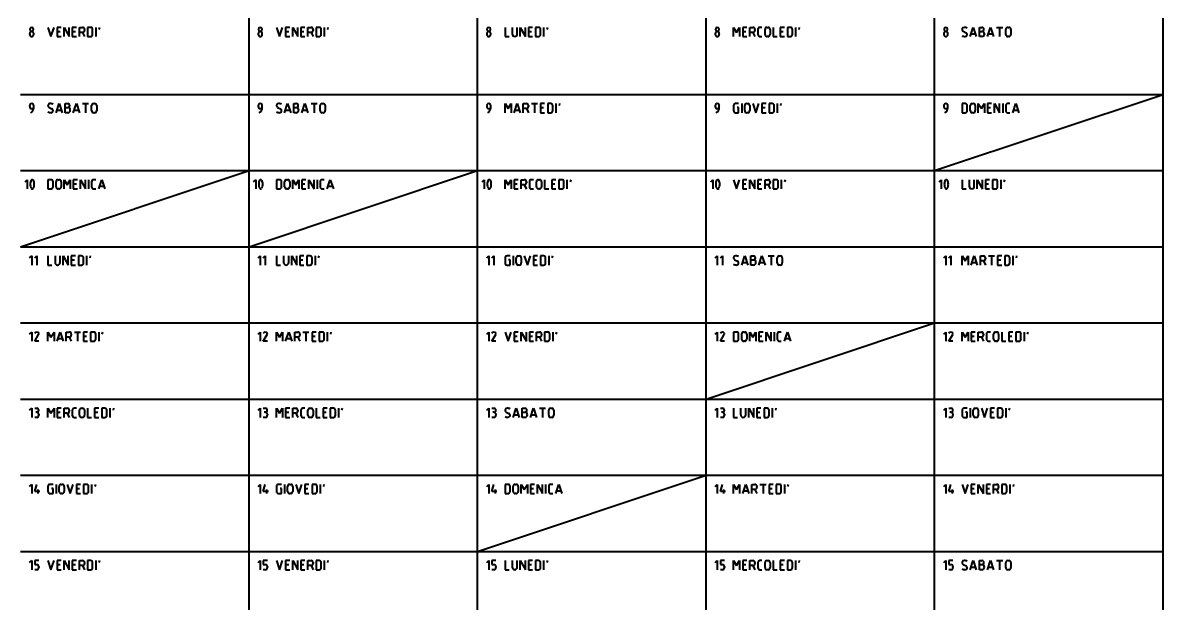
# Model space of a CAD drawing. Header units: millimetres. Extents: x 0 to 750, y -760 to 40.
# Drawn here: x 375.7 to 750, y -352 to -161.5 of the extents above; entities that cross this region are included whole.
import ezdxf

# ---------------------------------------------------------------- set-up
doc = ezdxf.new("R2010")
doc.units = ezdxf.units.MM
doc.layers.get('0').update_dxf_attribs({"lineweight": 40, "true_color": 0xffffff})

msp = doc.modelspace()

# ---------------------------------------------------------------- linework, layer by layer
for p, q in [((450, -185), (450, -160)), ((525, -185), (525, -160)), ((600, -185), (600, -160)), ((675, -185), (675, -160)), ((750, -185), (750, -160)), ((378.08, -163.58), (378.08, -163.75)), ((379.25, -163.75), (379.25, -163.58)), ((384, -163), (385, -166)), ((385, -166), (386, -163)), ((388.33, -163), (387, -163)), ((387, -163), (387, -166)), ((387, -164.33), (388, -164.33)), ((389.33, -166), (389.33, -163)), ((389.33, -163), (391, -166)), ((391, -166), (391, -163)), ((393.33, -163), (392, -163)), ((392, -163), (392, -166)), ((392, -164.33), (393, -164.33)), ((394.33, -166), (394.33, -163)), ((394.33, -163), (395.33, -163)), ((395.33, -164.67), (394.33, -164.67)), ((395.33, -164.67), (396, -166)), ((396, -163.67), (396, -164)), ((398, -163), (397, -163)), ((397, -163), (397, -166)), ((398.67, -165.33), (398.67, -163.67)), ((399.67, -163), (399.67, -166)), ((400.83, -163.67), (401, -163)), ((453.08, -163.58), (453.08, -163.75)), ((454.25, -163.75), (454.25, -163.58)), ((459, -163), (460, -166)), ((460, -166), (461, -163)), ((463.33, -163), (462, -163)), ((462, -163), (462, -166)), ((462, -164.33), (463, -164.33)), ((464.33, -166), (464.33, -163)), ((464.33, -163), (466, -166)), ((466, -166), (466, -163)), ((468.33, -163), (467, -163)), ((467, -163), (467, -166)), ((467, -164.33), (468, -164.33)), ((469.33, -166), (469.33, -163)), ((469.33, -163), (470.33, -163)), ((470.33, -164.67), (469.33, -164.67)), ((470.33, -164.67), (471, -166)), ((471, -163.67), (471, -164)), ((473, -163), (472, -163)), ((472, -163), (472, -166)), ((473.67, -165.33), (473.67, -163.67)), ((474.67, -163), (474.67, -166)), ((475.83, -163.67), (476, -163)), ((528.08, -163.58), (528.08, -163.75)), ((529.25, -163.75), (529.25, -163.58)), ((534, -163), (534, -166)), ((536.33, -163), (536.33, -165.17)), ((538, -165.17), (538, -163)), ((539, -166), (539, -163)), ((539, -163), (540.67, -166)), ((540.67, -166), (540.67, -163)), ((543, -163), (541.67, -163)), ((541.67, -163), (541.67, -166)), ((541.67, -164.33), (542.67, -164.33)), ((545, -163), (544, -163)), ((544, -163), (544, -166)), ((545.67, -165.33), (545.67, -163.67)), ((546.67, -163), (546.67, -166)), ((547.83, -163.67), (548, -163)), ((603.08, -163.58), (603.08, -163.75)), ((604.25, -163.75), (604.25, -163.58)), ((609, -166), (609, -163)), ((609, -163), (610, -164.67)), ((610, -164.67), (611, -163)), ((611, -163), (611, -166)), ((613.33, -163), (612, -163)), ((612, -163), (612, -166)), ((612, -164.33), (613, -164.33)), ((614.33, -166), (614.33, -163)), ((614.33, -163), (615.33, -163)), ((615.33, -164.67), (614.33, -164.67)), ((615.33, -164.67), (616, -166)), ((616, -163.67), (616, -164)), ((617, -163.67), (617, -165.33)), ((618.33, -163), (617.67, -163)), ((619.33, -165.33), (619.33, -163.67)), ((620, -163), (620.33, -163)), ((621, -163.67), (621, -165.33)), ((622, -163), (622, -166)), ((625.67, -163), (624.33, -163)), ((624.33, -163), (624.33, -166)), ((624.33, -164.33), (625.33, -164.33)), ((627.67, -163), (626.67, -163)), ((626.67, -163), (626.67, -166)), ((628.33, -165.33), (628.33, -163.67)), ((629.33, -163), (629.33, -166)), ((630.5, -163.67), (630.67, -163)), ((678.08, -163.58), (678.08, -163.75)), ((679.25, -163.75), (679.25, -163.58)), ((684.36, -164.26), (685.3, -164.74)), ((686.67, -166), (687.67, -163)), ((687.67, -163), (688.67, -166)), ((689.67, -166), (689.67, -163)), ((689.67, -163), (690.5, -163)), ((689.67, -164.33), (690.53, -164.33)), ((692.33, -166), (693.33, -163)), ((693.33, -163), (694.33, -166)), ((695.33, -163), (697.33, -163)), ((696.33, -163), (696.33, -166)), ((698.33, -165.33), (698.33, -163.67)), ((699, -163), (699.33, -163)), ((700, -163.67), (700, -165.33)), ((378, -165), (378, -165.33)), ((379.33, -165.33), (379.33, -165)), ((387, -166), (388.33, -166)), ((392, -166), (393.33, -166)), ((397, -166), (398, -166)), ((453, -165), (453, -165.33)), ((454.33, -165.33), (454.33, -165)), ((462, -166), (463.33, -166)), ((467, -166), (468.33, -166)), ((472, -166), (473, -166)), ((528, -165), (528, -165.33)), ((529.33, -165.33), (529.33, -165)), ((534, -166), (535.33, -166)), ((541.67, -166), (543, -166)), ((544, -166), (545, -166)), ((603, -165), (603, -165.33)), ((604.33, -165.33), (604.33, -165)), ((612, -166), (613.33, -166)), ((617.67, -166), (618.33, -166)), ((620.33, -166), (620, -166)), ((622, -166), (623.33, -166)), ((624.33, -166), (625.67, -166)), ((626.67, -166), (627.67, -166)), ((678, -165), (678, -165.33)), ((679.33, -165.33), (679.33, -165)), ((686.94, -165.17), (688.39, -165.17)), ((690.53, -166), (689.67, -166)), ((691.33, -165.13), (691.33, -165.2)), ((692.61, -165.17), (694.06, -165.17)), ((699.33, -166), (699, -166)), ((375, -185), (450, -185)), ((450, -185), (525, -185)), ((450, -210), (450, -185)), ((525, -185), (600, -185)), ((525, -210), (525, -185)), ((600, -185), (675, -185)), ((600, -210), (600, -185)), ((675, -185), (750, -185)), ((675, -210), (675, -185)), ((675, -210), (750, -185)), ((750, -210), (750, -185)), ((378, -188.67), (378, -189)), ((378.67, -189.67), (379.29, -189.67)), ((379.33, -189.27), (379.33, -188.67)), ((384.36, -189.26), (385.3, -189.74)), ((386.67, -191), (387.67, -188)), ((386.94, -190.17), (388.39, -190.17)), ((387.67, -188), (388.67, -191)), ((389.67, -191), (389.67, -188)), ((389.67, -188), (390.5, -188)), ((389.67, -189.33), (390.53, -189.33)), ((391.33, -190.13), (391.33, -190.2)), ((392.33, -191), (393.33, -188)), ((392.61, -190.17), (394.06, -190.17)), ((393.33, -188), (394.33, -191)), ((395.33, -188), (397.33, -188)), ((396.33, -188), (396.33, -191)), ((398.33, -190.33), (398.33, -188.67)), ((399, -188), (399.33, -188)), ((400, -188.67), (400, -190.33)), ((453, -188.67), (453, -189)), ((453.67, -189.67), (454.29, -189.67)), ((454.33, -189.27), (454.33, -188.67)), ((459.36, -189.26), (460.3, -189.74)), ((461.67, -191), (462.67, -188)), ((461.94, -190.17), (463.39, -190.17)), ((462.67, -188), (463.67, -191)), ((464.67, -191), (464.67, -188)), ((464.67, -188), (465.5, -188)), ((464.67, -189.33), (465.53, -189.33)), ((466.33, -190.13), (466.33, -190.2)), ((467.33, -191), (468.33, -188)), ((467.61, -190.17), (469.06, -190.17)), ((468.33, -188), (469.33, -191)), ((470.33, -188), (472.33, -188)), ((471.33, -188), (471.33, -191)), ((473.33, -190.33), (473.33, -188.67)), ((474, -188), (474.33, -188)), ((475, -188.67), (475, -190.33)), ((528, -188.67), (528, -189)), ((528.67, -189.67), (529.29, -189.67)), ((529.33, -189.27), (529.33, -188.67)), ((534, -191), (534, -188)), ((534, -188), (535, -189.67)), ((535, -189.67), (536, -188)), ((536, -188), (536, -191)), ((537, -191), (538, -188)), ((537.28, -190.17), (538.72, -190.17)), ((538, -188), (539, -191)), ((540, -191), (540, -188)), ((540, -188), (541, -188)), ((541, -189.67), (540, -189.67)), ((541, -189.67), (541.67, -191)), ((541.67, -188.67), (541.67, -189)), ((542.67, -188), (544.67, -188)), ((543.67, -188), (543.67, -191)), ((547, -188), (545.67, -188)), ((545.67, -188), (545.67, -191)), ((545.67, -189.33), (546.67, -189.33)), ((549, -188), (548, -188)), ((548, -188), (548, -191)), ((549.67, -190.33), (549.67, -188.67)), ((550.67, -188), (550.67, -191)), ((551.83, -188.67), (552, -188)), ((603, -188.67), (603, -189)), ((603.67, -189.67), (604.29, -189.67)), ((604.33, -189.27), (604.33, -188.67)), ((609, -188.67), (609, -190.33)), ((610.67, -188), (609.67, -188)), ((610.67, -189.33), (610.17, -189.33)), ((610.67, -191), (610.67, -189.33)), ((611.67, -188), (611.67, -191)), ((612.67, -190.33), (612.67, -188.67)), ((613.33, -188), (613.67, -188)), ((614.33, -188.67), (614.33, -190.33)), ((615.33, -188), (616.33, -191)), ((616.33, -191), (617.33, -188)), ((619.67, -188), (618.33, -188)), ((618.33, -188), (618.33, -191)), ((618.33, -189.33), (619.33, -189.33)), ((621.67, -188), (620.67, -188)), ((620.67, -188), (620.67, -191)), ((622.33, -190.33), (622.33, -188.67)), ((623.33, -188), (623.33, -191)), ((624.5, -188.67), (624.67, -188)), ((678, -188.67), (678, -189)), ((678.67, -189.67), (679.29, -189.67)), ((679.33, -189.27), (679.33, -188.67)), ((685, -188), (684, -188)), ((684, -188), (684, -191)), ((685.67, -190.33), (685.67, -188.67)), ((686.67, -190.33), (686.67, -188.67)), ((687.33, -188), (687.67, -188)), ((688.33, -188.67), (688.33, -190.33)), ((689.33, -191), (689.33, -188)), ((689.33, -188), (690.33, -189.67)), ((690.33, -189.67), (691.33, -188)), ((691.33, -188), (691.33, -191)), ((693.67, -188), (692.33, -188)), ((692.33, -188), (692.33, -191)), ((692.33, -189.33), (693.33, -189.33)), ((694.67, -191), (694.67, -188)), ((694.67, -188), (696.33, -191)), ((696.33, -191), (696.33, -188)), ((697.33, -188), (697.33, -191)), ((698.33, -188.67), (698.33, -190.33)), ((699.67, -188), (699, -188)), ((700.67, -191), (701.67, -188)), ((700.94, -190.17), (702.39, -190.17)), ((701.67, -188), (702.67, -191)), ((390.53, -191), (389.67, -191)), ((399.33, -191), (399, -191)), ((465.53, -191), (464.67, -191)), ((474.33, -191), (474, -191)), ((545.67, -191), (547, -191)), ((548, -191), (549, -191)), ((609.67, -191), (610.67, -191)), ((613.67, -191), (613.33, -191)), ((618.33, -191), (619.67, -191)), ((620.67, -191), (621.67, -191)), ((684, -191), (685, -191)), ((687.67, -191), (687.33, -191)), ((692.33, -191), (693.67, -191)), ((699, -191), (699.67, -191)), ((375, -210), (450, -210)), ((375, -235), (450, -210)), ((376.5, -213.67), (377.17, -213)), ((377.17, -213), (377.17, -216)), ((385, -213), (384, -213)), ((384, -213), (384, -216)), ((387.33, -213), (387.67, -213)), ((389.33, -216), (389.33, -213)), ((389.33, -213), (390.33, -214.67)), ((390.33, -214.67), (391.33, -213)), ((391.33, -213), (391.33, -216)), ((393.67, -213), (392.33, -213)), ((392.33, -213), (392.33, -216)), ((394.67, -216), (394.67, -213)), ((394.67, -213), (396.33, -216)), ((396.33, -216), (396.33, -213)), ((397.33, -213), (397.33, -216)), ((399.67, -213), (399, -213)), ((400.67, -216), (401.67, -213)), ((401.67, -213), (402.67, -216)), ((450, -210), (525, -210)), ((450, -235), (450, -210)), ((450, -235), (525, -210)), ((451.5, -213.67), (452.17, -213)), ((452.17, -213), (452.17, -216)), ((460, -213), (459, -213)), ((459, -213), (459, -216)), ((462.33, -213), (462.67, -213)), ((464.33, -216), (464.33, -213)), ((464.33, -213), (465.33, -214.67)), ((465.33, -214.67), (466.33, -213)), ((466.33, -213), (466.33, -216)), ((468.67, -213), (467.33, -213)), ((467.33, -213), (467.33, -216)), ((469.67, -216), (469.67, -213)), ((469.67, -213), (471.33, -216)), ((471.33, -216), (471.33, -213)), ((472.33, -213), (472.33, -216)), ((474.67, -213), (474, -213)), ((475.67, -216), (476.67, -213)), ((476.67, -213), (477.67, -216)), ((525, -210), (600, -210)), ((525, -235), (525, -210)), ((526.5, -213.67), (527.17, -213)), ((527.17, -213), (527.17, -216)), ((534, -216), (534, -213)), ((534, -213), (535, -214.67)), ((535, -214.67), (536, -213)), ((536, -213), (536, -216)), ((538.33, -213), (537, -213)), ((537, -213), (537, -216)), ((539.33, -216), (539.33, -213)), ((539.33, -213), (540.33, -213)), ((543.33, -213), (542.67, -213)), ((545, -213), (545.33, -213)), ((547, -213), (547, -216)), ((550.67, -213), (549.33, -213)), ((549.33, -213), (549.33, -216)), ((552.67, -213), (551.67, -213)), ((551.67, -213), (551.67, -216)), ((554.33, -213), (554.33, -216)), ((555.5, -213.67), (555.67, -213)), ((600, -210), (675, -210)), ((600, -235), (600, -210)), ((601.5, -213.67), (602.17, -213)), ((602.17, -213), (602.17, -216)), ((609, -213), (610, -216)), ((610, -216), (611, -213)), ((613.33, -213), (612, -213)), ((612, -213), (612, -216)), ((614.33, -216), (614.33, -213)), ((614.33, -213), (616, -216)), ((616, -216), (616, -213)), ((618.33, -213), (617, -213)), ((617, -213), (617, -216)), ((619.33, -216), (619.33, -213)), ((619.33, -213), (620.33, -213)), ((623, -213), (622, -213)), ((622, -213), (622, -216)), ((624.67, -213), (624.67, -216)), ((625.83, -213.67), (626, -213)), ((675, -210), (750, -210)), ((675, -235), (675, -210)), ((676.5, -213.67), (677.17, -213)), ((677.17, -213), (677.17, -216)), ((684, -213), (684, -216)), ((686.33, -213), (686.33, -215.17)), ((688, -215.17), (688, -213)), ((689, -216), (689, -213)), ((689, -213), (690.67, -216)), ((690.67, -216), (690.67, -213)), ((693, -213), (691.67, -213)), ((691.67, -213), (691.67, -216)), ((695, -213), (694, -213)), ((694, -213), (694, -216)), ((696.67, -213), (696.67, -216)), ((697.83, -213.67), (698, -213)), ((750, -235), (750, -210)), ((384, -216), (385, -216)), ((385.67, -215.33), (385.67, -213.67)), ((386.67, -215.33), (386.67, -213.67)), ((387.67, -216), (387.33, -216)), ((388.33, -213.67), (388.33, -215.33)), ((392.33, -214.33), (393.33, -214.33)), ((392.33, -216), (393.67, -216)), ((398.33, -213.67), (398.33, -215.33)), ((399, -216), (399.67, -216)), ((400.94, -215.17), (402.39, -215.17)), ((459, -216), (460, -216)), ((460.67, -215.33), (460.67, -213.67)), ((461.67, -215.33), (461.67, -213.67)), ((462.67, -216), (462.33, -216)), ((463.33, -213.67), (463.33, -215.33)), ((467.33, -214.33), (468.33, -214.33)), ((467.33, -216), (468.67, -216)), ((473.33, -213.67), (473.33, -215.33)), ((474, -216), (474.67, -216)), ((475.94, -215.17), (477.39, -215.17)), ((537, -214.33), (538, -214.33)), ((537, -216), (538.33, -216)), ((540.33, -214.67), (539.33, -214.67)), ((540.33, -214.67), (541, -216)), ((541, -213.67), (541, -214)), ((542, -213.67), (542, -215.33)), ((542.67, -216), (543.33, -216)), ((544.33, -215.33), (544.33, -213.67)), ((545.33, -216), (545, -216)), ((546, -213.67), (546, -215.33)), ((547, -216), (548.33, -216)), ((549.33, -214.33), (550.33, -214.33)), ((549.33, -216), (550.67, -216)), ((551.67, -216), (552.67, -216)), ((553.33, -215.33), (553.33, -213.67)), ((612, -214.33), (613, -214.33)), ((612, -216), (613.33, -216)), ((617, -214.33), (618, -214.33)), ((617, -216), (618.33, -216)), ((620.33, -214.67), (619.33, -214.67)), ((620.33, -214.67), (621, -216)), ((621, -213.67), (621, -214)), ((622, -216), (623, -216)), ((623.67, -215.33), (623.67, -213.67)), ((684, -216), (685.33, -216)), ((691.67, -214.33), (692.67, -214.33)), ((691.67, -216), (693, -216)), ((694, -216), (695, -216)), ((695.67, -215.33), (695.67, -213.67)), ((375, -235), (450, -235)), ((450, -235), (525, -235)), ((450, -260), (450, -235)), ((525, -235), (600, -235)), ((525, -260), (525, -235)), ((600, -235), (675, -235)), ((600, -260), (600, -235)), ((675, -235), (750, -235)), ((675, -260), (675, -235)), ((750, -260), (750, -235)), ((378, -238.67), (378.67, -238)), ((378.67, -238), (378.67, -241)), ((379.67, -238.67), (380.33, -238)), ((380.33, -238), (380.33, -241)), ((384, -238), (384, -241)), ((386.33, -238), (386.33, -240.17)), ((388, -240.17), (388, -238)), ((389, -241), (389, -238)), ((389, -238), (390.67, -241)), ((390.67, -241), (390.67, -238)), ((393, -238), (391.67, -238)), ((391.67, -238), (391.67, -241)), ((391.67, -239.33), (392.67, -239.33)), ((395, -238), (394, -238)), ((394, -238), (394, -241)), ((395.67, -240.33), (395.67, -238.67)), ((396.67, -238), (396.67, -241)), ((397.83, -238.67), (398, -238)), ((453, -238.67), (453.67, -238)), ((453.67, -238), (453.67, -241)), ((454.67, -238.67), (455.33, -238)), ((455.33, -238), (455.33, -241)), ((459, -238), (459, -241)), ((461.33, -238), (461.33, -240.17)), ((463, -240.17), (463, -238)), ((464, -241), (464, -238)), ((464, -238), (465.67, -241)), ((465.67, -241), (465.67, -238)), ((468, -238), (466.67, -238)), ((466.67, -238), (466.67, -241)), ((466.67, -239.33), (467.67, -239.33)), ((470, -238), (469, -238)), ((469, -238), (469, -241)), ((470.67, -240.33), (470.67, -238.67)), ((471.67, -238), (471.67, -241)), ((472.83, -238.67), (473, -238)), ((528, -238.67), (528.67, -238)), ((528.67, -238), (528.67, -241)), ((529.67, -238.67), (530.33, -238)), ((530.33, -238), (530.33, -241)), ((534, -238.67), (534, -240.33)), ((535.67, -238), (534.67, -238)), ((535.67, -239.33), (535.17, -239.33)), ((535.67, -241), (535.67, -239.33)), ((536.67, -238), (536.67, -241)), ((537.67, -240.33), (537.67, -238.67)), ((538.33, -238), (538.67, -238)), ((539.33, -238.67), (539.33, -240.33)), ((540.33, -238), (541.33, -241)), ((541.33, -241), (542.33, -238)), ((544.67, -238), (543.33, -238)), ((543.33, -238), (543.33, -241)), ((543.33, -239.33), (544.33, -239.33)), ((546.67, -238), (545.67, -238)), ((545.67, -238), (545.67, -241)), ((547.33, -240.33), (547.33, -238.67)), ((548.33, -238), (548.33, -241)), ((549.5, -238.67), (549.67, -238)), ((603, -238.67), (603.67, -238)), ((603.67, -238), (603.67, -241)), ((604.67, -238.67), (605.33, -238)), ((605.33, -238), (605.33, -241)), ((609.36, -239.26), (610.3, -239.74)), ((611.67, -241), (612.67, -238)), ((612.67, -238), (613.67, -241)), ((614.67, -241), (614.67, -238)), ((614.67, -238), (615.5, -238)), ((614.67, -239.33), (615.53, -239.33)), ((617.33, -241), (618.33, -238)), ((618.33, -238), (619.33, -241)), ((620.33, -238), (622.33, -238)), ((621.33, -238), (621.33, -241)), ((623.33, -240.33), (623.33, -238.67)), ((624, -238), (624.33, -238)), ((625, -238.67), (625, -240.33)), ((678, -238.67), (678.67, -238)), ((678.67, -238), (678.67, -241)), ((679.67, -238.67), (680.33, -238)), ((680.33, -238), (680.33, -241)), ((684, -241), (684, -238)), ((684, -238), (685, -239.67)), ((685, -239.67), (686, -238)), ((686, -238), (686, -241)), ((687, -241), (688, -238)), ((688, -238), (689, -241)), ((690, -241), (690, -238)), ((690, -238), (691, -238)), ((691.67, -238.67), (691.67, -239)), ((692.67, -238), (694.67, -238)), ((693.67, -238), (693.67, -241)), ((697, -238), (695.67, -238)), ((695.67, -238), (695.67, -241)), ((695.67, -239.33), (696.67, -239.33)), ((699, -238), (698, -238)), ((698, -238), (698, -241)), ((699.67, -240.33), (699.67, -238.67)), ((700.67, -238), (700.67, -241)), ((701.83, -238.67), (702, -238)), ((384, -241), (385.33, -241)), ((391.67, -241), (393, -241)), ((394, -241), (395, -241)), ((459, -241), (460.33, -241)), ((466.67, -241), (468, -241)), ((469, -241), (470, -241)), ((534.67, -241), (535.67, -241)), ((538.67, -241), (538.33, -241)), ((543.33, -241), (544.67, -241)), ((545.67, -241), (546.67, -241)), ((611.94, -240.17), (613.39, -240.17)), ((615.53, -241), (614.67, -241)), ((616.33, -240.13), (616.33, -240.2)), ((617.61, -240.17), (619.06, -240.17)), ((624.33, -241), (624, -241)), ((687.28, -240.17), (688.72, -240.17)), ((691, -239.67), (690, -239.67)), ((691, -239.67), (691.67, -241)), ((695.67, -241), (697, -241)), ((698, -241), (699, -241)), ((375, -260), (450, -260)), ((450, -260), (525, -260)), ((450, -285), (450, -260)), ((525, -260), (600, -260)), ((525, -285), (525, -260)), ((600, -260), (675, -260)), ((600, -285), (600, -260)), ((600, -285), (675, -260)), ((675, -260), (750, -260)), ((675, -285), (675, -260)), ((750, -285), (750, -260)), ((378, -263.67), (378.67, -263)), ((378.67, -263), (378.67, -266)), ((379.67, -266), (380.95, -263.78)), ((384, -266), (384, -263)), ((384, -263), (385, -264.67)), ((385, -264.67), (386, -263)), ((386, -263), (386, -266)), ((387, -266), (388, -263)), ((387.28, -265.17), (388.72, -265.17)), ((388, -263), (389, -266)), ((390, -266), (390, -263)), ((390, -263), (391, -263)), ((391, -264.67), (390, -264.67)), ((391, -264.67), (391.67, -266)), ((391.67, -263.67), (391.67, -264)), ((392.67, -263), (394.67, -263)), ((393.67, -263), (393.67, -266)), ((397, -263), (395.67, -263)), ((395.67, -263), (395.67, -266)), ((395.67, -264.33), (396.67, -264.33)), ((399, -263), (398, -263)), ((398, -263), (398, -266)), ((399.67, -265.33), (399.67, -263.67)), ((400.67, -263), (400.67, -266)), ((401.83, -263.67), (402, -263)), ((453, -263.67), (453.67, -263)), ((453.67, -263), (453.67, -266)), ((454.67, -266), (455.95, -263.78)), ((459, -266), (459, -263)), ((459, -263), (460, -264.67)), ((460, -264.67), (461, -263)), ((461, -263), (461, -266)), ((462, -266), (463, -263)), ((462.28, -265.17), (463.72, -265.17)), ((463, -263), (464, -266)), ((465, -266), (465, -263)), ((465, -263), (466, -263)), ((466, -264.67), (465, -264.67)), ((466, -264.67), (466.67, -266)), ((466.67, -263.67), (466.67, -264)), ((467.67, -263), (469.67, -263)), ((468.67, -263), (468.67, -266)), ((472, -263), (470.67, -263)), ((470.67, -263), (470.67, -266)), ((470.67, -264.33), (471.67, -264.33)), ((474, -263), (473, -263)), ((473, -263), (473, -266)), ((474.67, -265.33), (474.67, -263.67)), ((475.67, -263), (475.67, -266)), ((476.83, -263.67), (477, -263)), ((528, -263.67), (528.67, -263)), ((528.67, -263), (528.67, -266)), ((529.67, -266), (530.95, -263.78)), ((534, -263), (535, -266)), ((535, -266), (536, -263)), ((538.33, -263), (537, -263)), ((537, -263), (537, -266)), ((537, -264.33), (538, -264.33)), ((539.33, -266), (539.33, -263)), ((539.33, -263), (541, -266)), ((541, -266), (541, -263)), ((543.33, -263), (542, -263)), ((542, -263), (542, -266)), ((542, -264.33), (543, -264.33)), ((544.33, -266), (544.33, -263)), ((544.33, -263), (545.33, -263)), ((545.33, -264.67), (544.33, -264.67)), ((545.33, -264.67), (546, -266)), ((546, -263.67), (546, -264)), ((548, -263), (547, -263)), ((547, -263), (547, -266)), ((548.67, -265.33), (548.67, -263.67)), ((549.67, -263), (549.67, -266)), ((550.83, -263.67), (551, -263)), ((603, -263.67), (603.67, -263)), ((603.67, -263), (603.67, -266)), ((604.67, -266), (605.95, -263.78)), ((610, -263), (609, -263)), ((609, -263), (609, -266)), ((610.67, -265.33), (610.67, -263.67)), ((611.67, -265.33), (611.67, -263.67)), ((612.33, -263), (612.67, -263)), ((613.33, -263.67), (613.33, -265.33)), ((614.33, -266), (614.33, -263)), ((614.33, -263), (615.33, -264.67)), ((615.33, -264.67), (616.33, -263)), ((616.33, -263), (616.33, -266)), ((618.67, -263), (617.33, -263)), ((617.33, -263), (617.33, -266)), ((617.33, -264.33), (618.33, -264.33)), ((619.67, -266), (619.67, -263)), ((619.67, -263), (621.33, -266)), ((621.33, -266), (621.33, -263)), ((622.33, -263), (622.33, -266)), ((623.33, -263.67), (623.33, -265.33)), ((624.67, -263), (624, -263)), ((625.67, -266), (626.67, -263)), ((625.94, -265.17), (627.39, -265.17)), ((626.67, -263), (627.67, -266)), ((678, -263.67), (678.67, -263)), ((678.67, -263), (678.67, -266)), ((679.67, -266), (680.95, -263.78)), ((684, -266), (684, -263)), ((684, -263), (685, -264.67)), ((685, -264.67), (686, -263)), ((686, -263), (686, -266)), ((688.33, -263), (687, -263)), ((687, -263), (687, -266)), ((687, -264.33), (688, -264.33)), ((689.33, -266), (689.33, -263)), ((689.33, -263), (690.33, -263)), ((690.33, -264.67), (689.33, -264.67)), ((690.33, -264.67), (691, -266)), ((691, -263.67), (691, -264)), ((692, -263.67), (692, -265.33)), ((693.33, -263), (692.67, -263)), ((694.33, -265.33), (694.33, -263.67)), ((695, -263), (695.33, -263)), ((696, -263.67), (696, -265.33)), ((697, -263), (697, -266)), ((700.67, -263), (699.33, -263)), ((699.33, -263), (699.33, -266)), ((699.33, -264.33), (700.33, -264.33)), ((702.67, -263), (701.67, -263)), ((701.67, -263), (701.67, -266)), ((703.33, -265.33), (703.33, -263.67)), ((704.33, -263), (704.33, -266)), ((705.5, -263.67), (705.67, -263)), ((381, -266), (379.67, -266)), ((395.67, -266), (397, -266)), ((398, -266), (399, -266)), ((456, -266), (454.67, -266)), ((470.67, -266), (472, -266)), ((473, -266), (474, -266)), ((531, -266), (529.67, -266)), ((537, -266), (538.33, -266)), ((542, -266), (543.33, -266)), ((547, -266), (548, -266)), ((606, -266), (604.67, -266)), ((609, -266), (610, -266)), ((612.67, -266), (612.33, -266)), ((617.33, -266), (618.67, -266)), ((624, -266), (624.67, -266)), ((681, -266), (679.67, -266)), ((687, -266), (688.33, -266)), ((692.67, -266), (693.33, -266)), ((695.33, -266), (695, -266)), ((697, -266), (698.33, -266)), ((699.33, -266), (700.67, -266)), ((701.67, -266), (702.67, -266)), ((375, -285), (450, -285)), ((378, -288.67), (378.67, -288)), ((378.67, -288), (378.67, -291)), ((379.67, -288), (380.33, -288)), ((384, -291), (384, -288)), ((384, -288), (385, -289.67)), ((385, -289.67), (386, -288)), ((386, -288), (386, -291)), ((388.33, -288), (387, -288)), ((387, -288), (387, -291)), ((389.33, -291), (389.33, -288)), ((389.33, -288), (390.33, -288)), ((393.33, -288), (392.67, -288)), ((395, -288), (395.33, -288)), ((397, -288), (397, -291)), ((400.67, -288), (399.33, -288)), ((399.33, -288), (399.33, -291)), ((402.67, -288), (401.67, -288)), ((401.67, -288), (401.67, -291)), ((404.33, -288), (404.33, -291)), ((405.5, -288.67), (405.67, -288)), ((450, -285), (525, -285)), ((450, -310), (450, -285)), ((453, -288.67), (453.67, -288)), ((453.67, -288), (453.67, -291)), ((454.67, -288), (455.33, -288)), ((459, -291), (459, -288)), ((459, -288), (460, -289.67)), ((460, -289.67), (461, -288)), ((461, -288), (461, -291)), ((463.33, -288), (462, -288)), ((462, -288), (462, -291)), ((464.33, -291), (464.33, -288)), ((464.33, -288), (465.33, -288)), ((468.33, -288), (467.67, -288)), ((470, -288), (470.33, -288)), ((472, -288), (472, -291)), ((475.67, -288), (474.33, -288)), ((474.33, -288), (474.33, -291)), ((477.67, -288), (476.67, -288)), ((476.67, -288), (476.67, -291)), ((479.33, -288), (479.33, -291)), ((480.5, -288.67), (480.67, -288)), ((525, -285), (600, -285)), ((525, -310), (525, -285)), ((528, -288.67), (528.67, -288)), ((528.67, -288), (528.67, -291)), ((529.67, -288), (530.33, -288)), ((536.67, -291), (537.67, -288)), ((537.67, -288), (538.67, -291)), ((539.67, -291), (539.67, -288)), ((539.67, -288), (540.5, -288)), ((542.33, -291), (543.33, -288)), ((543.33, -288), (544.33, -291)), ((545.33, -288), (547.33, -288)), ((546.33, -288), (546.33, -291)), ((549, -288), (549.33, -288)), ((600, -285), (675, -285)), ((600, -310), (600, -285)), ((603, -288.67), (603.67, -288)), ((603.67, -288), (603.67, -291)), ((604.67, -288), (605.33, -288)), ((609, -288), (609, -291)), ((611.33, -288), (611.33, -290.17)), ((613, -290.17), (613, -288)), ((614, -291), (614, -288)), ((614, -288), (615.67, -291)), ((615.67, -291), (615.67, -288)), ((618, -288), (616.67, -288)), ((616.67, -288), (616.67, -291)), ((620, -288), (619, -288)), ((619, -288), (619, -291)), ((621.67, -288), (621.67, -291)), ((622.83, -288.67), (623, -288)), ((675, -285), (750, -285)), ((675, -310), (675, -285)), ((678, -288.67), (678.67, -288)), ((678.67, -288), (678.67, -291)), ((679.67, -288), (680.33, -288)), ((685.67, -288), (684.67, -288)), ((686.67, -288), (686.67, -291)), ((688.33, -288), (688.67, -288)), ((690.33, -288), (691.33, -291)), ((691.33, -291), (692.33, -288)), ((694.67, -288), (693.33, -288)), ((693.33, -288), (693.33, -291)), ((696.67, -288), (695.67, -288)), ((695.67, -288), (695.67, -291)), ((698.33, -288), (698.33, -291)), ((699.5, -288.67), (699.67, -288)), ((750, -310), (750, -285)), ((380.33, -291), (379.67, -291)), ((380.33, -289.33), (380, -289.33)), ((381, -290), (381, -290.33)), ((387, -289.33), (388, -289.33)), ((387, -291), (388.33, -291)), ((390.33, -289.67), (389.33, -289.67)), ((390.33, -289.67), (391, -291)), ((391, -288.67), (391, -289)), ((392, -288.67), (392, -290.33)), ((392.67, -291), (393.33, -291)), ((394.33, -290.33), (394.33, -288.67)), ((395.33, -291), (395, -291)), ((396, -288.67), (396, -290.33)), ((397, -291), (398.33, -291)), ((399.33, -289.33), (400.33, -289.33)), ((399.33, -291), (400.67, -291)), ((401.67, -291), (402.67, -291)), ((403.33, -290.33), (403.33, -288.67)), ((455.33, -291), (454.67, -291)), ((455.33, -289.33), (455, -289.33)), ((456, -290), (456, -290.33)), ((462, -289.33), (463, -289.33)), ((462, -291), (463.33, -291)), ((465.33, -289.67), (464.33, -289.67)), ((465.33, -289.67), (466, -291)), ((466, -288.67), (466, -289)), ((467, -288.67), (467, -290.33)), ((467.67, -291), (468.33, -291)), ((469.33, -290.33), (469.33, -288.67)), ((470.33, -291), (470, -291)), ((471, -288.67), (471, -290.33)), ((472, -291), (473.33, -291)), ((474.33, -289.33), (475.33, -289.33)), ((474.33, -291), (475.67, -291)), ((476.67, -291), (477.67, -291)), ((478.33, -290.33), (478.33, -288.67)), ((530.33, -291), (529.67, -291)), ((530.33, -289.33), (530, -289.33)), ((531, -290), (531, -290.33)), ((534.36, -289.26), (535.3, -289.74)), ((536.94, -290.17), (538.39, -290.17)), ((539.67, -289.33), (540.53, -289.33)), ((540.53, -291), (539.67, -291)), ((541.33, -290.13), (541.33, -290.2)), ((542.61, -290.17), (544.06, -290.17)), ((548.33, -290.33), (548.33, -288.67)), ((549.33, -291), (549, -291)), ((550, -288.67), (550, -290.33)), ((605.33, -291), (604.67, -291)), ((605.33, -289.33), (605, -289.33)), ((606, -290), (606, -290.33)), ((609, -291), (610.33, -291)), ((616.67, -289.33), (617.67, -289.33)), ((616.67, -291), (618, -291)), ((619, -291), (620, -291)), ((620.67, -290.33), (620.67, -288.67)), ((680.33, -291), (679.67, -291)), ((680.33, -289.33), (680, -289.33)), ((681, -290), (681, -290.33)), ((684, -288.67), (684, -290.33)), ((684.67, -291), (685.67, -291)), ((685.67, -289.33), (685.17, -289.33)), ((685.67, -291), (685.67, -289.33)), ((687.67, -290.33), (687.67, -288.67)), ((688.67, -291), (688.33, -291)), ((689.33, -288.67), (689.33, -290.33)), ((693.33, -289.33), (694.33, -289.33)), ((693.33, -291), (694.67, -291)), ((695.67, -291), (696.67, -291)), ((697.33, -290.33), (697.33, -288.67)), ((375, -310), (450, -310)), ((450, -310), (525, -310)), ((450, -335), (450, -310)), ((525, -310), (600, -310)), ((525, -335), (525, -310)), ((525, -335), (600, -310)), ((600, -310), (675, -310)), ((600, -335), (600, -310)), ((675, -310), (750, -310)), ((675, -335), (675, -310)), ((750, -335), (750, -310)), ((378, -313.67), (378.67, -313)), ((378.67, -313), (378.67, -316)), ((379.67, -315.33), (380.33, -313)), ((384, -313.67), (384, -315.33)), ((385.67, -313), (384.67, -313)), ((385.67, -314.33), (385.17, -314.33)), ((385.67, -316), (385.67, -314.33)), ((386.67, -313), (386.67, -316)), ((387.67, -315.33), (387.67, -313.67)), ((388.33, -313), (388.67, -313)), ((389.33, -313.67), (389.33, -315.33)), ((390.33, -313), (391.33, -316)), ((391.33, -316), (392.33, -313)), ((394.67, -313), (393.33, -313)), ((393.33, -313), (393.33, -316)), ((393.33, -314.33), (394.33, -314.33)), ((396.67, -313), (395.67, -313)), ((395.67, -313), (395.67, -316)), ((397.33, -315.33), (397.33, -313.67)), ((398.33, -313), (398.33, -316)), ((399.5, -313.67), (399.67, -313)), ((453, -313.67), (453.67, -313)), ((453.67, -313), (453.67, -316)), ((454.67, -315.33), (455.33, -313)), ((459, -313.67), (459, -315.33)), ((460.67, -313), (459.67, -313)), ((460.67, -314.33), (460.17, -314.33)), ((460.67, -316), (460.67, -314.33)), ((461.67, -313), (461.67, -316)), ((462.67, -315.33), (462.67, -313.67)), ((463.33, -313), (463.67, -313)), ((464.33, -313.67), (464.33, -315.33)), ((465.33, -313), (466.33, -316)), ((466.33, -316), (467.33, -313)), ((469.67, -313), (468.33, -313)), ((468.33, -313), (468.33, -316)), ((468.33, -314.33), (469.33, -314.33)), ((471.67, -313), (470.67, -313)), ((470.67, -313), (470.67, -316)), ((472.33, -315.33), (472.33, -313.67)), ((473.33, -313), (473.33, -316)), ((474.5, -313.67), (474.67, -313)), ((528, -313.67), (528.67, -313)), ((528.67, -313), (528.67, -316)), ((529.67, -315.33), (530.33, -313)), ((535, -313), (534, -313)), ((534, -313), (534, -316)), ((535.67, -315.33), (535.67, -313.67)), ((536.67, -315.33), (536.67, -313.67)), ((537.33, -313), (537.67, -313)), ((538.33, -313.67), (538.33, -315.33)), ((539.33, -316), (539.33, -313)), ((539.33, -313), (540.33, -314.67)), ((540.33, -314.67), (541.33, -313)), ((541.33, -313), (541.33, -316)), ((543.67, -313), (542.33, -313)), ((542.33, -313), (542.33, -316)), ((542.33, -314.33), (543.33, -314.33)), ((544.67, -316), (544.67, -313)), ((544.67, -313), (546.33, -316)), ((546.33, -316), (546.33, -313)), ((547.33, -313), (547.33, -316)), ((548.33, -313.67), (548.33, -315.33)), ((549.67, -313), (549, -313)), ((550.67, -316), (551.67, -313)), ((551.67, -313), (552.67, -316)), ((603, -313.67), (603.67, -313)), ((603.67, -313), (603.67, -316)), ((604.67, -315.33), (605.33, -313)), ((609, -316), (609, -313)), ((609, -313), (610, -314.67)), ((610, -314.67), (611, -313)), ((611, -313), (611, -316)), ((612, -316), (613, -313)), ((613, -313), (614, -316)), ((615, -316), (615, -313)), ((615, -313), (616, -313)), ((616.67, -313.67), (616.67, -314)), ((617.67, -313), (619.67, -313)), ((618.67, -313), (618.67, -316)), ((622, -313), (620.67, -313)), ((620.67, -313), (620.67, -316)), ((620.67, -314.33), (621.67, -314.33)), ((624, -313), (623, -313)), ((623, -313), (623, -316)), ((624.67, -315.33), (624.67, -313.67)), ((625.67, -313), (625.67, -316)), ((626.83, -313.67), (627, -313)), ((678, -313.67), (678.67, -313)), ((678.67, -313), (678.67, -316)), ((679.67, -315.33), (680.33, -313)), ((684, -313), (685, -316)), ((685, -316), (686, -313)), ((688.33, -313), (687, -313)), ((687, -313), (687, -316)), ((687, -314.33), (688, -314.33)), ((689.33, -316), (689.33, -313)), ((689.33, -313), (691, -316)), ((691, -316), (691, -313)), ((693.33, -313), (692, -313)), ((692, -313), (692, -316)), ((692, -314.33), (693, -314.33)), ((694.33, -316), (694.33, -313)), ((694.33, -313), (695.33, -313)), ((696, -313.67), (696, -314)), ((698, -313), (697, -313)), ((697, -313), (697, -316)), ((698.67, -315.33), (698.67, -313.67)), ((699.67, -313), (699.67, -316)), ((700.83, -313.67), (701, -313)), ((381.33, -315.33), (379.67, -315.33)), ((380.83, -316), (380.83, -314.67)), ((384.67, -316), (385.67, -316)), ((388.67, -316), (388.33, -316)), ((393.33, -316), (394.67, -316)), ((395.67, -316), (396.67, -316)), ((456.33, -315.33), (454.67, -315.33)), ((455.83, -316), (455.83, -314.67)), ((459.67, -316), (460.67, -316)), ((463.67, -316), (463.33, -316)), ((468.33, -316), (469.67, -316)), ((470.67, -316), (471.67, -316)), ((531.33, -315.33), (529.67, -315.33)), ((530.83, -316), (530.83, -314.67)), ((534, -316), (535, -316)), ((537.67, -316), (537.33, -316)), ((542.33, -316), (543.67, -316)), ((549, -316), (549.67, -316)), ((550.94, -315.17), (552.39, -315.17)), ((606.33, -315.33), (604.67, -315.33)), ((605.83, -316), (605.83, -314.67)), ((612.28, -315.17), (613.72, -315.17)), ((616, -314.67), (615, -314.67)), ((616, -314.67), (616.67, -316)), ((620.67, -316), (622, -316)), ((623, -316), (624, -316)), ((681.33, -315.33), (679.67, -315.33)), ((680.83, -316), (680.83, -314.67)), ((687, -316), (688.33, -316)), ((692, -316), (693.33, -316)), ((695.33, -314.67), (694.33, -314.67)), ((695.33, -314.67), (696, -316)), ((697, -316), (698, -316)), ((375, -335), (450, -335)), ((450, -335), (525, -335)), ((450, -360), (450, -335)), ((525, -335), (600, -335)), ((525, -360), (525, -335)), ((600, -335), (675, -335)), ((600, -360), (600, -335)), ((675, -360), (675, -335)), ((675, -335), (750, -335)), ((750, -360), (750, -335)), ((378, -338.67), (378.67, -338)), ((378.67, -338), (378.67, -341)), ((381, -338), (379.67, -338)), ((379.67, -338), (379.67, -339.33)), ((379.67, -339.33), (380.33, -339.33)), ((381, -340), (381, -340.33)), ((384, -338), (385, -341)), ((385, -341), (386, -338)), ((388.33, -338), (387, -338)), ((387, -338), (387, -341)), ((387, -339.33), (388, -339.33)), ((389.33, -341), (389.33, -338)), ((389.33, -338), (391, -341)), ((391, -341), (391, -338)), ((393.33, -338), (392, -338)), ((392, -338), (392, -341)), ((392, -339.33), (393, -339.33)), ((394.33, -341), (394.33, -338)), ((394.33, -338), (395.33, -338)), ((395.33, -339.67), (394.33, -339.67)), ((395.33, -339.67), (396, -341)), ((396, -338.67), (396, -339)), ((398, -338), (397, -338)), ((397, -338), (397, -341)), ((398.67, -340.33), (398.67, -338.67)), ((399.67, -338), (399.67, -341)), ((400.83, -338.67), (401, -338)), ((453, -338.67), (453.67, -338)), ((453.67, -338), (453.67, -341)), ((456, -338), (454.67, -338)), ((454.67, -338), (454.67, -339.33)), ((454.67, -339.33), (455.33, -339.33)), ((456, -340), (456, -340.33)), ((459, -338), (460, -341)), ((460, -341), (461, -338)), ((463.33, -338), (462, -338)), ((462, -338), (462, -341)), ((462, -339.33), (463, -339.33)), ((464.33, -341), (464.33, -338)), ((464.33, -338), (466, -341)), ((466, -341), (466, -338)), ((468.33, -338), (467, -338)), ((467, -338), (467, -341)), ((467, -339.33), (468, -339.33)), ((469.33, -341), (469.33, -338)), ((469.33, -338), (470.33, -338)), ((470.33, -339.67), (469.33, -339.67)), ((470.33, -339.67), (471, -341)), ((471, -338.67), (471, -339)), ((473, -338), (472, -338)), ((472, -338), (472, -341)), ((473.67, -340.33), (473.67, -338.67)), ((474.67, -338), (474.67, -341)), ((475.83, -338.67), (476, -338)), ((528, -338.67), (528.67, -338)), ((528.67, -338), (528.67, -341)), ((531, -338), (529.67, -338)), ((529.67, -338), (529.67, -339.33)), ((529.67, -339.33), (530.33, -339.33)), ((531, -340), (531, -340.33)), ((534, -338), (534, -341)), ((536.33, -338), (536.33, -340.17)), ((538, -340.17), (538, -338)), ((539, -341), (539, -338)), ((539, -338), (540.67, -341)), ((540.67, -341), (540.67, -338)), ((543, -338), (541.67, -338)), ((541.67, -338), (541.67, -341)), ((541.67, -339.33), (542.67, -339.33)), ((545, -338), (544, -338)), ((544, -338), (544, -341)), ((545.67, -340.33), (545.67, -338.67)), ((546.67, -338), (546.67, -341)), ((547.83, -338.67), (548, -338)), ((603, -338.67), (603.67, -338)), ((603.67, -338), (603.67, -341)), ((606, -338), (604.67, -338)), ((604.67, -338), (604.67, -339.33)), ((604.67, -339.33), (605.33, -339.33)), ((606, -340), (606, -340.33)), ((609, -341), (609, -338)), ((609, -338), (610, -339.67)), ((610, -339.67), (611, -338)), ((611, -338), (611, -341)), ((613.33, -338), (612, -338)), ((612, -338), (612, -341)), ((612, -339.33), (613, -339.33)), ((614.33, -341), (614.33, -338)), ((614.33, -338), (615.33, -338)), ((615.33, -339.67), (614.33, -339.67)), ((615.33, -339.67), (616, -341)), ((616, -338.67), (616, -339)), ((617, -338.67), (617, -340.33)), ((618.33, -338), (617.67, -338)), ((619.33, -340.33), (619.33, -338.67)), ((620, -338), (620.33, -338)), ((621, -338.67), (621, -340.33)), ((622, -338), (622, -341)), ((625.67, -338), (624.33, -338)), ((624.33, -338), (624.33, -341)), ((624.33, -339.33), (625.33, -339.33)), ((627.67, -338), (626.67, -338)), ((626.67, -338), (626.67, -341)), ((628.33, -340.33), (628.33, -338.67)), ((629.33, -338), (629.33, -341)), ((630.5, -338.67), (630.67, -338)), ((678, -338.67), (678.67, -338)), ((678.67, -338), (678.67, -341)), ((681, -338), (679.67, -338)), ((679.67, -338), (679.67, -339.33)), ((679.67, -339.33), (680.33, -339.33)), ((681, -340), (681, -340.33)), ((684.36, -339.26), (685.3, -339.74)), ((686.67, -341), (687.67, -338)), ((686.94, -340.17), (688.39, -340.17)), ((687.67, -338), (688.67, -341)), ((689.67, -341), (689.67, -338)), ((689.67, -338), (690.5, -338)), ((689.67, -339.33), (690.53, -339.33)), ((691.33, -340.13), (691.33, -340.2)), ((692.33, -341), (693.33, -338)), ((692.61, -340.17), (694.06, -340.17)), ((693.33, -338), (694.33, -341)), ((695.33, -338), (697.33, -338)), ((696.33, -338), (696.33, -341)), ((698.33, -340.33), (698.33, -338.67)), ((699, -338), (699.33, -338)), ((700, -338.67), (700, -340.33)), ((380.33, -341), (379.67, -341)), ((387, -341), (388.33, -341)), ((392, -341), (393.33, -341)), ((397, -341), (398, -341)), ((455.33, -341), (454.67, -341)), ((462, -341), (463.33, -341)), ((467, -341), (468.33, -341)), ((472, -341), (473, -341)), ((530.33, -341), (529.67, -341)), ((534, -341), (535.33, -341)), ((541.67, -341), (543, -341)), ((544, -341), (545, -341)), ((605.33, -341), (604.67, -341)), ((612, -341), (613.33, -341)), ((617.67, -341), (618.33, -341)), ((620.33, -341), (620, -341)), ((622, -341), (623.33, -341)), ((624.33, -341), (625.67, -341)), ((626.67, -341), (627.67, -341)), ((680.33, -341), (679.67, -341)), ((690.53, -341), (689.67, -341)), ((699.33, -341), (699, -341))]:
    msp.add_line(p, q)
for centre, radius, start, end in [((378.67, -165), 0.667, 0, 180), ((378.67, -163.58), 0.583, 0, 180), ((378.67, -163.75), 0.583, 180, 0), ((395.33, -163.67), 0.667, 0, 90), ((395.33, -164), 0.667, 270, 0), ((398, -163.67), 0.667, 0, 90), ((453.67, -165), 0.667, 0, 180), ((453.67, -163.58), 0.583, 0, 180), ((453.67, -163.75), 0.583, 180, 0), ((470.33, -163.67), 0.667, 0, 90), ((470.33, -164), 0.667, 270, 0), ((473, -163.67), 0.667, 0, 90), ((528.67, -165), 0.667, 0, 180), ((528.67, -163.58), 0.583, 0, 180), ((528.67, -163.75), 0.583, 180, 0), ((545, -163.67), 0.667, 0, 90), ((603.67, -165), 0.667, 0, 180), ((603.67, -163.58), 0.583, 0, 180), ((603.67, -163.75), 0.583, 180, 0), ((615.33, -163.67), 0.667, 0, 90), ((615.33, -164), 0.667, 270, 0), ((617.67, -163.67), 0.667, 90, 180), ((620, -163.67), 0.667, 90, 180), ((620.33, -163.67), 0.667, 0, 90), ((627.67, -163.67), 0.667, 0, 90), ((678.67, -165), 0.667, 0, 180), ((678.67, -163.58), 0.583, 0, 180), ((678.67, -163.75), 0.583, 180, 0), ((684.67, -163.67), 0.667, 90, 243), ((684.67, -165.21), 2.21, 63.07, 90), ((690.5, -163.67), 0.667, 270, 90), ((690.53, -165.13), 0.8, 0, 90), ((699, -163.67), 0.667, 90, 180), ((699.33, -163.67), 0.667, 0, 90), ((378.67, -165.33), 0.667, 180, 0), ((398, -165.33), 0.667, 270, 0), ((453.67, -165.33), 0.667, 180, 0), ((473, -165.33), 0.667, 270, 0), ((528.67, -165.33), 0.667, 180, 0), ((537.17, -165.17), 0.833, 180, 0), ((545, -165.33), 0.667, 270, 0), ((603.67, -165.33), 0.667, 180, 0), ((617.67, -165.33), 0.667, 180, 270), ((620, -165.33), 0.667, 180, 270), ((620.33, -165.33), 0.667, 270, 0), ((627.67, -165.33), 0.667, 270, 0), ((678.67, -165.33), 0.667, 180, 0), ((685, -163.79), 2.21, 243.1, 270), ((685, -165.33), 0.667, 270, 62.98), ((690.53, -165.2), 0.8, 270, 0), ((699, -165.33), 0.667, 180, 270), ((699.33, -165.33), 0.667, 270, 0), ((378.67, -188.67), 0.667, 0, 180), ((378.67, -189), 0.667, 180, 270), ((377.33, -189.27), 2, 300, 0), ((384.67, -188.67), 0.667, 90, 243), ((385, -188.79), 2.21, 243.1, 270), ((384.67, -190.21), 2.21, 63.07, 90), ((385, -190.33), 0.667, 270, 62.98), ((390.5, -188.67), 0.667, 270, 90), ((390.53, -190.13), 0.8, 0, 90), ((390.53, -190.2), 0.8, 270, 0), ((399, -188.67), 0.667, 90, 180), ((399, -190.33), 0.667, 180, 270), ((399.33, -188.67), 0.667, 0, 90), ((399.33, -190.33), 0.667, 270, 0), ((453.67, -188.67), 0.667, 0, 180), ((453.67, -189), 0.667, 180, 270), ((452.33, -189.27), 2, 300, 0), ((459.67, -188.67), 0.667, 90, 243), ((460, -188.79), 2.21, 243.1, 270), ((459.67, -190.21), 2.21, 63.07, 90), ((460, -190.33), 0.667, 270, 62.98), ((465.5, -188.67), 0.667, 270, 90), ((465.53, -190.13), 0.8, 0, 90), ((465.53, -190.2), 0.8, 270, 0), ((474, -188.67), 0.667, 90, 180), ((474, -190.33), 0.667, 180, 270), ((474.33, -188.67), 0.667, 0, 90), ((474.33, -190.33), 0.667, 270, 0), ((528.67, -188.67), 0.667, 0, 180), ((528.67, -189), 0.667, 180, 270), ((527.33, -189.27), 2, 300, 0), ((541, -188.67), 0.667, 0, 90), ((541, -189), 0.667, 270, 0), ((549, -188.67), 0.667, 0, 90), ((549, -190.33), 0.667, 270, 0), ((603.67, -188.67), 0.667, 0, 180), ((603.67, -189), 0.667, 180, 270), ((602.33, -189.27), 2, 300, 0), ((609.67, -188.67), 0.667, 90, 180), ((609.67, -190.33), 0.667, 180, 270), ((613.33, -188.67), 0.667, 90, 180), ((613.33, -190.33), 0.667, 180, 270), ((613.67, -188.67), 0.667, 0, 90), ((613.67, -190.33), 0.667, 270, 0), ((621.67, -188.67), 0.667, 0, 90), ((621.67, -190.33), 0.667, 270, 0), ((678.67, -188.67), 0.667, 0, 180), ((678.67, -189), 0.667, 180, 270), ((677.33, -189.27), 2, 300, 0), ((685, -188.67), 0.667, 0, 90), ((685, -190.33), 0.667, 270, 0), ((687.33, -188.67), 0.667, 90, 180), ((687.33, -190.33), 0.667, 180, 270), ((687.67, -188.67), 0.667, 0, 90), ((687.67, -190.33), 0.667, 270, 0), ((699, -188.67), 0.667, 90, 180), ((699, -190.33), 0.667, 180, 270), ((379.81, -214.13), 1.6, 143.2, 169.5), ((378.83, -213.36), 0.363, 32.76, 147.2), ((377.86, -214.13), 1.6, 10.51, 36.77), ((385, -213.67), 0.667, 0, 90), ((387.33, -213.67), 0.667, 90, 180), ((387.67, -213.67), 0.667, 0, 90), ((399, -213.67), 0.667, 90, 180), ((454.81, -214.13), 1.6, 143.2, 169.5), ((453.83, -213.36), 0.363, 32.76, 147.2), ((452.86, -214.13), 1.6, 10.51, 36.77), ((460, -213.67), 0.667, 0, 90), ((462.33, -213.67), 0.667, 90, 180), ((462.67, -213.67), 0.667, 0, 90), ((474, -213.67), 0.667, 90, 180), ((529.81, -214.13), 1.6, 143.2, 169.5), ((528.83, -213.36), 0.363, 32.76, 147.2), ((527.86, -214.13), 1.6, 10.51, 36.77), ((540.33, -213.67), 0.667, 0, 90), ((542.67, -213.67), 0.667, 90, 180), ((545, -213.67), 0.667, 90, 180), ((545.33, -213.67), 0.667, 0, 90), ((552.67, -213.67), 0.667, 0, 90), ((604.81, -214.13), 1.6, 143.2, 169.5), ((603.83, -213.36), 0.363, 32.76, 147.2), ((602.86, -214.13), 1.6, 10.51, 36.77), ((620.33, -213.67), 0.667, 0, 90), ((623, -213.67), 0.667, 0, 90), ((679.81, -214.13), 1.6, 143.2, 169.5), ((678.83, -213.36), 0.363, 32.76, 147.2), ((677.86, -214.13), 1.6, 10.51, 36.77), ((695, -213.67), 0.667, 0, 90), ((381.3, -214.49), 3.13, 167.9, 180.2), ((381.3, -214.51), 3.14, 179.8, 192.1), ((379.81, -214.87), 1.6, 190.5, 216.8), ((378.83, -215.64), 0.363, 212.8, 327.2), ((377.86, -214.87), 1.6, 323.2, 349.5), ((376.36, -214.49), 3.14, 359.8, 12.09), ((376.36, -214.51), 3.14, 347.9, 0.1885), ((385, -215.33), 0.667, 270, 0), ((387.33, -215.33), 0.667, 180, 270), ((387.67, -215.33), 0.667, 270, 0), ((399, -215.33), 0.667, 180, 270), ((456.3, -214.49), 3.13, 167.9, 180.2), ((456.3, -214.51), 3.14, 179.8, 192.1), ((454.81, -214.87), 1.6, 190.5, 216.8), ((453.83, -215.64), 0.363, 212.8, 327.2), ((452.86, -214.87), 1.6, 323.2, 349.5), ((451.36, -214.49), 3.14, 359.8, 12.09), ((451.36, -214.51), 3.14, 347.9, 0.1885), ((460, -215.33), 0.667, 270, 0), ((462.33, -215.33), 0.667, 180, 270), ((462.67, -215.33), 0.667, 270, 0), ((474, -215.33), 0.667, 180, 270), ((531.3, -214.49), 3.13, 167.9, 180.2), ((531.3, -214.51), 3.13, 179.8, 192.1), ((529.81, -214.87), 1.6, 190.5, 216.8), ((528.83, -215.64), 0.363, 212.8, 327.2), ((527.86, -214.87), 1.6, 323.2, 349.5), ((526.36, -214.49), 3.14, 359.8, 12.09), ((526.36, -214.51), 3.13, 347.9, 0.1885), ((540.33, -214), 0.667, 270, 0), ((542.67, -215.33), 0.667, 180, 270), ((545, -215.33), 0.667, 180, 270), ((545.33, -215.33), 0.667, 270, 0), ((552.67, -215.33), 0.667, 270, 0), ((606.3, -214.49), 3.13, 167.9, 180.2), ((606.3, -214.51), 3.13, 179.8, 192.1), ((604.81, -214.87), 1.6, 190.5, 216.8), ((603.83, -215.64), 0.363, 212.8, 327.2), ((602.86, -214.87), 1.6, 323.2, 349.5), ((601.36, -214.49), 3.14, 359.8, 12.09), ((601.36, -214.51), 3.13, 347.9, 0.1885), ((620.33, -214), 0.667, 270, 0), ((623, -215.33), 0.667, 270, 0), ((681.3, -214.49), 3.13, 167.9, 180.2), ((681.3, -214.51), 3.13, 179.8, 192.1), ((679.81, -214.87), 1.6, 190.5, 216.8), ((678.83, -215.64), 0.363, 212.8, 327.2), ((677.86, -214.87), 1.6, 323.2, 349.5), ((676.36, -214.49), 3.14, 359.8, 12.09), ((676.36, -214.51), 3.13, 347.9, 0.1885), ((687.17, -215.17), 0.833, 180, 0), ((695, -215.33), 0.667, 270, 0), ((395, -238.67), 0.667, 0, 90), ((470, -238.67), 0.667, 0, 90), ((534.67, -238.67), 0.667, 90, 180), ((538.33, -238.67), 0.667, 90, 180), ((538.67, -238.67), 0.667, 0, 90), ((546.67, -238.67), 0.667, 0, 90), ((609.67, -238.67), 0.667, 90, 243), ((609.67, -240.21), 2.21, 63.07, 90), ((615.5, -238.67), 0.667, 270, 90), ((615.53, -240.13), 0.8, 0, 90), ((624, -238.67), 0.667, 90, 180), ((624.33, -238.67), 0.667, 0, 90), ((691, -238.67), 0.667, 0, 90), ((691, -239), 0.667, 270, 0), ((699, -238.67), 0.667, 0, 90), ((387.17, -240.17), 0.833, 180, 0), ((395, -240.33), 0.667, 270, 0), ((462.17, -240.17), 0.833, 180, 0), ((470, -240.33), 0.667, 270, 0), ((534.67, -240.33), 0.667, 180, 270), ((538.33, -240.33), 0.667, 180, 270), ((538.67, -240.33), 0.667, 270, 0), ((546.67, -240.33), 0.667, 270, 0), ((610, -238.79), 2.21, 243.1, 270), ((610, -240.33), 0.667, 270, 62.98), ((615.53, -240.2), 0.8, 270, 0), ((624, -240.33), 0.667, 180, 270), ((624.33, -240.33), 0.667, 270, 0), ((699, -240.33), 0.667, 270, 0), ((380.33, -263.67), 0.667, 14.48, 165.5), ((380.67, -263.62), 0.333, 329.8, 20.53), ((391, -263.67), 0.667, 0, 90), ((391, -264), 0.667, 270, 0), ((399, -263.67), 0.667, 0, 90), ((399, -265.33), 0.667, 270, 0), ((455.33, -263.67), 0.667, 14.48, 165.5), ((455.67, -263.62), 0.333, 329.8, 20.53), ((466, -263.67), 0.667, 0, 90), ((466, -264), 0.667, 270, 0), ((474, -263.67), 0.667, 0, 90), ((474, -265.33), 0.667, 270, 0), ((530.33, -263.67), 0.667, 14.48, 165.5), ((530.67, -263.62), 0.333, 329.8, 20.53), ((545.33, -263.67), 0.667, 0, 90), ((545.33, -264), 0.667, 270, 0), ((548, -263.67), 0.667, 0, 90), ((548, -265.33), 0.667, 270, 0), ((605.33, -263.67), 0.667, 14.48, 165.5), ((605.67, -263.62), 0.333, 329.8, 20.53), ((610, -263.67), 0.667, 0, 90), ((610, -265.33), 0.667, 270, 0), ((612.33, -263.67), 0.667, 90, 180), ((612.33, -265.33), 0.667, 180, 270), ((612.67, -263.67), 0.667, 0, 90), ((612.67, -265.33), 0.667, 270, 0), ((624, -263.67), 0.667, 90, 180), ((624, -265.33), 0.667, 180, 270), ((680.33, -263.67), 0.667, 14.48, 165.5), ((680.67, -263.62), 0.333, 329.8, 20.53), ((690.33, -263.67), 0.667, 0, 90), ((690.33, -264), 0.667, 270, 0), ((692.67, -263.67), 0.667, 90, 180), ((692.67, -265.33), 0.667, 180, 270), ((695, -263.67), 0.667, 90, 180), ((695, -265.33), 0.667, 180, 270), ((695.33, -263.67), 0.667, 0, 90), ((695.33, -265.33), 0.667, 270, 0), ((702.67, -263.67), 0.667, 0, 90), ((702.67, -265.33), 0.667, 270, 0), ((380.33, -288.67), 0.667, 270, 90), ((390.33, -288.67), 0.667, 0, 90), ((392.67, -288.67), 0.667, 90, 180), ((395, -288.67), 0.667, 90, 180), ((395.33, -288.67), 0.667, 0, 90), ((402.67, -288.67), 0.667, 0, 90), ((455.33, -288.67), 0.667, 270, 90), ((465.33, -288.67), 0.667, 0, 90), ((467.67, -288.67), 0.667, 90, 180), ((470, -288.67), 0.667, 90, 180), ((470.33, -288.67), 0.667, 0, 90), ((477.67, -288.67), 0.667, 0, 90), ((530.33, -288.67), 0.667, 270, 90), ((534.67, -288.67), 0.667, 90, 243), ((534.67, -290.21), 2.21, 63.07, 90), ((540.5, -288.67), 0.667, 270, 90), ((549, -288.67), 0.667, 90, 180), ((549.33, -288.67), 0.667, 0, 90), ((605.33, -288.67), 0.667, 270, 90), ((620, -288.67), 0.667, 0, 90), ((680.33, -288.67), 0.667, 270, 90), ((684.67, -288.67), 0.667, 90, 180), ((688.33, -288.67), 0.667, 90, 180), ((688.67, -288.67), 0.667, 0, 90), ((696.67, -288.67), 0.667, 0, 90), ((380.33, -290), 0.667, 0, 90), ((380.33, -290.33), 0.667, 270, 0), ((390.33, -289), 0.667, 270, 0), ((392.67, -290.33), 0.667, 180, 270), ((395, -290.33), 0.667, 180, 270), ((395.33, -290.33), 0.667, 270, 0), ((402.67, -290.33), 0.667, 270, 0), ((455.33, -290), 0.667, 0, 90), ((455.33, -290.33), 0.667, 270, 0), ((465.33, -289), 0.667, 270, 0), ((467.67, -290.33), 0.667, 180, 270), ((470, -290.33), 0.667, 180, 270), ((470.33, -290.33), 0.667, 270, 0), ((477.67, -290.33), 0.667, 270, 0), ((530.33, -290), 0.667, 0, 90), ((530.33, -290.33), 0.667, 270, 0), ((535, -288.79), 2.21, 243.1, 270), ((535, -290.33), 0.667, 270, 62.98), ((540.53, -290.13), 0.8, 0, 90), ((540.53, -290.2), 0.8, 270, 0), ((549, -290.33), 0.667, 180, 270), ((549.33, -290.33), 0.667, 270, 0), ((605.33, -290), 0.667, 0, 90), ((605.33, -290.33), 0.667, 270, 0), ((612.17, -290.17), 0.833, 180, 0), ((620, -290.33), 0.667, 270, 0), ((680.33, -290), 0.667, 0, 90), ((680.33, -290.33), 0.667, 270, 0), ((684.67, -290.33), 0.667, 180, 270), ((688.33, -290.33), 0.667, 180, 270), ((688.67, -290.33), 0.667, 270, 0), ((696.67, -290.33), 0.667, 270, 0), ((384.67, -313.67), 0.667, 90, 180), ((388.33, -313.67), 0.667, 90, 180), ((388.67, -313.67), 0.667, 0, 90), ((396.67, -313.67), 0.667, 0, 90), ((459.67, -313.67), 0.667, 90, 180), ((463.33, -313.67), 0.667, 90, 180), ((463.67, -313.67), 0.667, 0, 90), ((471.67, -313.67), 0.667, 0, 90), ((535, -313.67), 0.667, 0, 90), ((537.33, -313.67), 0.667, 90, 180), ((537.67, -313.67), 0.667, 0, 90), ((549, -313.67), 0.667, 90, 180), ((616, -313.67), 0.667, 0, 90), ((616, -314), 0.667, 270, 0), ((624, -313.67), 0.667, 0, 90), ((695.33, -313.67), 0.667, 0, 90), ((695.33, -314), 0.667, 270, 0), ((698, -313.67), 0.667, 0, 90), ((384.67, -315.33), 0.667, 180, 270), ((388.33, -315.33), 0.667, 180, 270), ((388.67, -315.33), 0.667, 270, 0), ((396.67, -315.33), 0.667, 270, 0), ((459.67, -315.33), 0.667, 180, 270), ((463.33, -315.33), 0.667, 180, 270), ((463.67, -315.33), 0.667, 270, 0), ((471.67, -315.33), 0.667, 270, 0), ((535, -315.33), 0.667, 270, 0), ((537.33, -315.33), 0.667, 180, 270), ((537.67, -315.33), 0.667, 270, 0), ((549, -315.33), 0.667, 180, 270), ((624, -315.33), 0.667, 270, 0), ((698, -315.33), 0.667, 270, 0), ((380.33, -340), 0.667, 0, 90), ((380.33, -340.33), 0.667, 270, 0), ((395.33, -338.67), 0.667, 0, 90), ((395.33, -339), 0.667, 270, 0), ((398, -338.67), 0.667, 0, 90), ((398, -340.33), 0.667, 270, 0), ((455.33, -340), 0.667, 0, 90), ((455.33, -340.33), 0.667, 270, 0), ((470.33, -338.67), 0.667, 0, 90), ((470.33, -339), 0.667, 270, 0), ((473, -338.67), 0.667, 0, 90), ((473, -340.33), 0.667, 270, 0), ((530.33, -340), 0.667, 0, 90), ((530.33, -340.33), 0.667, 270, 0), ((537.17, -340.17), 0.833, 180, 0), ((545, -338.67), 0.667, 0, 90), ((545, -340.33), 0.667, 270, 0), ((605.33, -340), 0.667, 0, 90), ((605.33, -340.33), 0.667, 270, 0), ((615.33, -338.67), 0.667, 0, 90), ((615.33, -339), 0.667, 270, 0), ((617.67, -338.67), 0.667, 90, 180), ((617.67, -340.33), 0.667, 180, 270), ((620, -338.67), 0.667, 90, 180), ((620, -340.33), 0.667, 180, 270), ((620.33, -338.67), 0.667, 0, 90), ((620.33, -340.33), 0.667, 270, 0), ((627.67, -338.67), 0.667, 0, 90), ((627.67, -340.33), 0.667, 270, 0), ((680.33, -340), 0.667, 0, 90), ((680.33, -340.33), 0.667, 270, 0), ((684.67, -338.67), 0.667, 90, 243), ((684.67, -340.21), 2.21, 63.07, 90), ((685, -340.33), 0.667, 270, 62.98), ((690.5, -338.67), 0.667, 270, 90), ((690.53, -340.13), 0.8, 0, 90), ((690.53, -340.2), 0.8, 270, 0), ((699, -338.67), 0.667, 90, 180), ((699, -340.33), 0.667, 180, 270), ((699.33, -338.67), 0.667, 0, 90), ((699.33, -340.33), 0.667, 270, 0), ((685, -338.79), 2.21, 243.1, 270)]:
    msp.add_arc(centre, radius, start, end)

doc.saveas('drawing.dxf')
